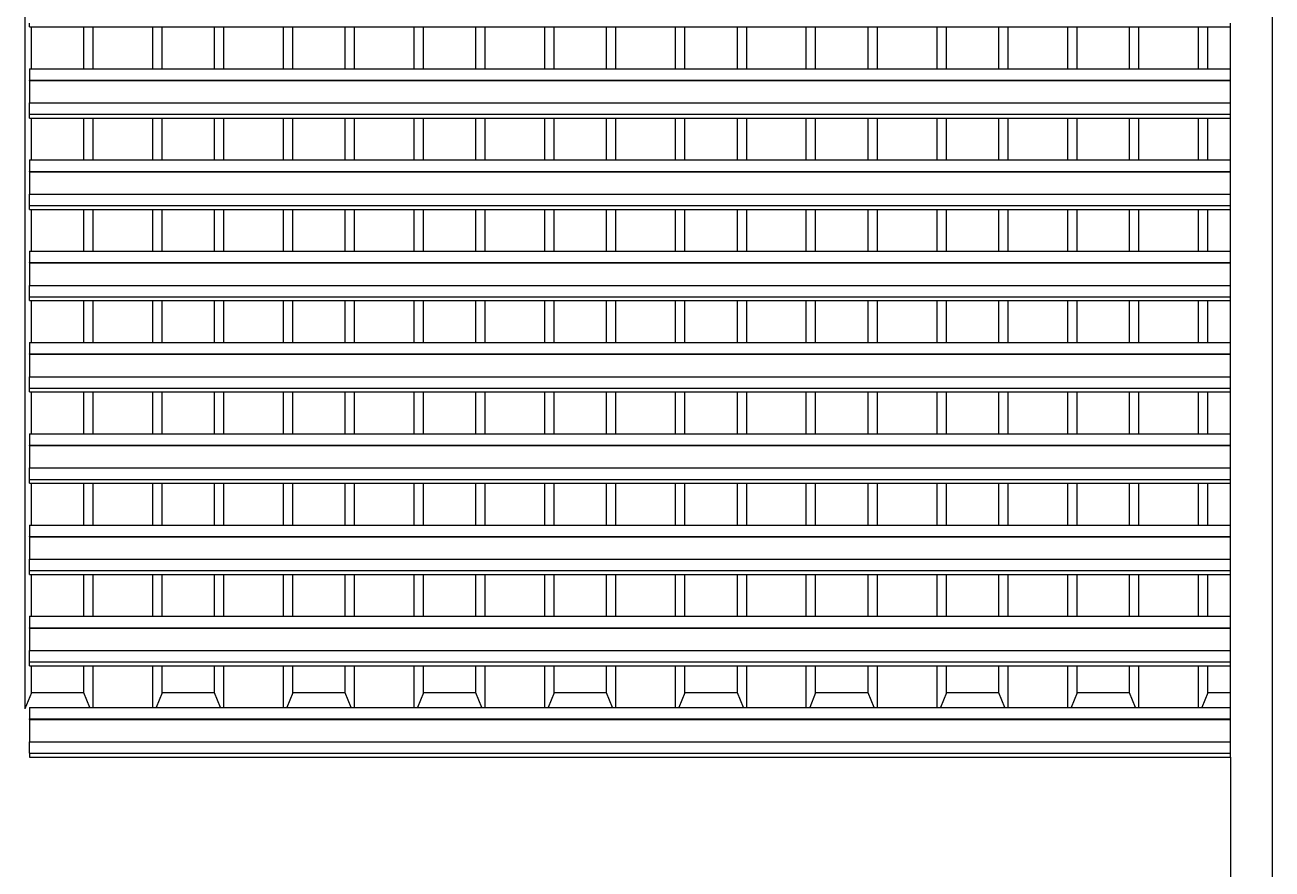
# Model space of a CAD drawing. Extents: x -92 to 92, y -11 to 21.
# Drawn here: x -64.963 to -62.269, y 14.386 to 16.211 of the extents above; entities that cross this region are included whole.
import ezdxf

# ---------------------------------------------------------------- set-up
doc = ezdxf.new("R2010")
doc.units = 0
doc.layers.get('0').update_dxf_attribs({"linetype": 'CONTINUOUS'})

msp = doc.modelspace()

# ---------------------------------------------------------------- linework, layer by layer
for p, q in [((-62.2687, 16.9527), (-62.2687, 11.0141)), ((-64.9633, 16.6239), (-64.9633, 14.7327)), ((-64.9532, 16.2066), (-64.9532, 16.2148)), ((-64.9532, 16.2066), (-64.9493, 16.2066)), ((-64.9493, 16.1162), (-64.9493, 16.2066)), ((-64.9493, 16.2066), (-64.836, 16.2066)), ((-64.836, 16.1162), (-64.836, 16.2066)), ((-64.836, 16.2066), (-64.8159, 16.2066)), ((-64.8159, 16.1162), (-64.8159, 16.2066)), ((-64.8159, 16.2066), (-64.687, 16.2066)), ((-64.687, 16.1162), (-64.687, 16.2066)), ((-64.687, 16.2066), (-64.6669, 16.2066)), ((-64.6669, 16.1162), (-64.6669, 16.2066)), ((-64.6669, 16.2066), (-64.5536, 16.2066)), ((-64.5536, 16.1162), (-64.5536, 16.2066)), ((-64.5536, 16.2066), (-64.5335, 16.2066)), ((-64.5335, 16.1162), (-64.5335, 16.2066)), ((-64.5335, 16.2066), (-64.4046, 16.2066)), ((-64.4046, 16.1162), (-64.4046, 16.2066)), ((-64.4046, 16.2066), (-64.3844, 16.2066)), ((-64.3844, 16.1162), (-64.3844, 16.2066)), ((-64.3844, 16.2066), (-64.2712, 16.2066)), ((-64.2712, 16.1162), (-64.2712, 16.2066)), ((-64.2712, 16.2066), (-64.251, 16.2066)), ((-64.251, 16.1162), (-64.251, 16.2066)), ((-64.251, 16.2066), (-64.1222, 16.2066)), ((-64.1222, 16.1162), (-64.1222, 16.2066)), ((-64.1222, 16.2066), (-64.102, 16.2066)), ((-64.102, 16.1162), (-64.102, 16.2066)), ((-64.102, 16.2066), (-63.9888, 16.2066)), ((-63.9888, 16.1162), (-63.9888, 16.2066)), ((-63.9888, 16.2066), (-63.9686, 16.2066)), ((-63.9686, 16.1162), (-63.9686, 16.2066)), ((-63.9686, 16.2066), (-63.8398, 16.2066)), ((-63.8398, 16.1162), (-63.8398, 16.2066)), ((-63.8398, 16.2066), (-63.8196, 16.2066)), ((-63.8196, 16.1162), (-63.8196, 16.2066)), ((-63.8196, 16.2066), (-63.7064, 16.2066)), ((-63.7064, 16.1162), (-63.7064, 16.2066)), ((-63.7064, 16.2066), (-63.6862, 16.2066)), ((-63.6862, 16.1162), (-63.6862, 16.2066)), ((-63.6862, 16.2066), (-63.5574, 16.2066)), ((-63.5574, 16.1162), (-63.5574, 16.2066)), ((-63.5574, 16.2066), (-63.5372, 16.2066)), ((-63.5372, 16.1162), (-63.5372, 16.2066)), ((-63.5372, 16.2066), (-63.424, 16.2066)), ((-63.424, 16.1162), (-63.424, 16.2066)), ((-63.424, 16.2066), (-63.4038, 16.2066)), ((-63.4038, 16.1162), (-63.4038, 16.2066)), ((-63.4038, 16.2066), (-63.275, 16.2066)), ((-63.275, 16.1162), (-63.275, 16.2066)), ((-63.275, 16.2066), (-63.2548, 16.2066)), ((-63.2548, 16.1162), (-63.2548, 16.2066)), ((-63.2548, 16.2066), (-63.1416, 16.2066)), ((-63.1416, 16.1162), (-63.1416, 16.2066)), ((-63.1416, 16.2066), (-63.1214, 16.2066)), ((-63.1214, 16.1162), (-63.1214, 16.2066)), ((-63.1214, 16.2066), (-62.9925, 16.2066)), ((-62.9925, 16.1162), (-62.9925, 16.2066)), ((-62.9925, 16.2066), (-62.9724, 16.2066)), ((-62.9724, 16.1162), (-62.9724, 16.2066)), ((-62.9724, 16.2066), (-62.8592, 16.2066)), ((-62.8592, 16.1162), (-62.8592, 16.2066)), ((-62.8592, 16.2066), (-62.839, 16.2066)), ((-62.839, 16.1162), (-62.839, 16.2066)), ((-62.839, 16.2066), (-62.7101, 16.2066)), ((-62.7101, 16.1162), (-62.7101, 16.2066)), ((-62.7101, 16.2066), (-62.69, 16.2066)), ((-62.69, 16.1162), (-62.69, 16.2066)), ((-62.69, 16.2066), (-62.5767, 16.2066)), ((-62.5767, 16.1162), (-62.5767, 16.2066)), ((-62.5767, 16.2066), (-62.5566, 16.2066)), ((-62.5566, 16.1162), (-62.5566, 16.2066)), ((-62.5566, 16.2066), (-62.4277, 16.2066)), ((-62.4277, 16.1162), (-62.4277, 16.2066)), ((-62.4277, 16.2066), (-62.4075, 16.2066)), ((-62.4075, 16.1162), (-62.4075, 16.2066)), ((-62.4075, 16.2066), (-62.3587, 16.2066)), ((-62.3587, 16.2066), (-62.3587, 16.2148)), ((-62.3587, 16.1162), (-62.3587, 16.2066)), ((-64.9532, 16.1162), (-64.9493, 16.1162)), ((-64.9532, 16.1162), (-64.9532, 16.0915)), ((-64.9493, 16.1162), (-64.836, 16.1162)), ((-64.836, 16.1162), (-64.8159, 16.1162)), ((-64.8159, 16.1162), (-64.687, 16.1162)), ((-64.687, 16.1162), (-64.6669, 16.1162)), ((-64.6669, 16.1162), (-64.5536, 16.1162)), ((-64.5536, 16.1162), (-64.5335, 16.1162)), ((-64.5335, 16.1162), (-64.4046, 16.1162)), ((-64.4046, 16.1162), (-64.3844, 16.1162)), ((-64.3844, 16.1162), (-64.2712, 16.1162)), ((-64.2712, 16.1162), (-64.251, 16.1162)), ((-64.251, 16.1162), (-64.1222, 16.1162)), ((-64.1222, 16.1162), (-64.102, 16.1162)), ((-64.102, 16.1162), (-63.9888, 16.1162)), ((-63.9888, 16.1162), (-63.9686, 16.1162)), ((-63.9686, 16.1162), (-63.8398, 16.1162)), ((-63.8398, 16.1162), (-63.8196, 16.1162)), ((-63.8196, 16.1162), (-63.7064, 16.1162)), ((-63.7064, 16.1162), (-63.6862, 16.1162)), ((-63.6862, 16.1162), (-63.5574, 16.1162)), ((-63.5574, 16.1162), (-63.5372, 16.1162)), ((-63.5372, 16.1162), (-63.424, 16.1162)), ((-63.424, 16.1162), (-63.4038, 16.1162)), ((-63.4038, 16.1162), (-63.275, 16.1162)), ((-63.275, 16.1162), (-63.2548, 16.1162)), ((-63.2548, 16.1162), (-63.1416, 16.1162)), ((-63.1416, 16.1162), (-63.1214, 16.1162)), ((-63.1214, 16.1162), (-62.9925, 16.1162)), ((-62.9925, 16.1162), (-62.9724, 16.1162)), ((-62.9724, 16.1162), (-62.8592, 16.1162)), ((-62.8592, 16.1162), (-62.839, 16.1162)), ((-62.839, 16.1162), (-62.7101, 16.1162)), ((-62.7101, 16.1162), (-62.69, 16.1162)), ((-62.69, 16.1162), (-62.5767, 16.1162)), ((-62.5767, 16.1162), (-62.5566, 16.1162)), ((-62.5566, 16.1162), (-62.4277, 16.1162)), ((-62.4277, 16.1162), (-62.4075, 16.1162)), ((-62.4075, 16.1162), (-62.3587, 16.1162)), ((-62.3587, 16.0915), (-62.3587, 16.1162)), ((-64.9532, 16.0907), (-64.9532, 16.0915)), ((-64.9532, 16.0915), (-62.3587, 16.0915)), ((-64.9532, 16.0907), (-62.3587, 16.0907)), ((-64.9532, 16.0907), (-64.9532, 16.0422)), ((-62.3587, 16.0907), (-62.3587, 16.0915)), ((-62.3587, 16.0422), (-62.3587, 16.0907)), ((-64.9532, 16.0176), (-64.9532, 16.0422)), ((-64.9532, 16.0422), (-62.3587, 16.0422)), ((-62.3587, 16.0176), (-62.3587, 16.0422)), ((-64.9532, 16.0176), (-62.3587, 16.0176)), ((-64.9532, 16.0093), (-64.9532, 16.0176)), ((-64.9532, 16.0093), (-64.9493, 16.0093)), ((-64.9493, 15.9189), (-64.9493, 16.0093)), ((-64.9493, 16.0093), (-64.836, 16.0093)), ((-64.836, 15.9189), (-64.836, 16.0093)), ((-64.836, 16.0093), (-64.8159, 16.0093)), ((-64.8159, 15.9189), (-64.8159, 16.0093)), ((-64.8159, 16.0093), (-64.687, 16.0093)), ((-64.687, 15.9189), (-64.687, 16.0093)), ((-64.687, 16.0093), (-64.6669, 16.0093)), ((-64.6669, 15.9189), (-64.6669, 16.0093)), ((-64.6669, 16.0093), (-64.5536, 16.0093)), ((-64.5536, 15.9189), (-64.5536, 16.0093)), ((-64.5536, 16.0093), (-64.5335, 16.0093)), ((-64.5335, 15.9189), (-64.5335, 16.0093)), ((-64.5335, 16.0093), (-64.4046, 16.0093)), ((-64.4046, 15.9189), (-64.4046, 16.0093)), ((-64.4046, 16.0093), (-64.3844, 16.0093)), ((-64.3844, 15.9189), (-64.3844, 16.0093)), ((-64.3844, 16.0093), (-64.2712, 16.0093)), ((-64.2712, 15.9189), (-64.2712, 16.0093)), ((-64.2712, 16.0093), (-64.251, 16.0093)), ((-64.251, 15.9189), (-64.251, 16.0093)), ((-64.251, 16.0093), (-64.1222, 16.0093)), ((-64.1222, 15.9189), (-64.1222, 16.0093)), ((-64.1222, 16.0093), (-64.102, 16.0093)), ((-64.102, 15.9189), (-64.102, 16.0093)), ((-64.102, 16.0093), (-63.9888, 16.0093)), ((-63.9888, 15.9189), (-63.9888, 16.0093)), ((-63.9888, 16.0093), (-63.9686, 16.0093)), ((-63.9686, 15.9189), (-63.9686, 16.0093)), ((-63.9686, 16.0093), (-63.8398, 16.0093)), ((-63.8398, 15.9189), (-63.8398, 16.0093)), ((-63.8398, 16.0093), (-63.8196, 16.0093)), ((-63.8196, 15.9189), (-63.8196, 16.0093)), ((-63.8196, 16.0093), (-63.7064, 16.0093)), ((-63.7064, 15.9189), (-63.7064, 16.0093)), ((-63.7064, 16.0093), (-63.6862, 16.0093)), ((-63.6862, 15.9189), (-63.6862, 16.0093)), ((-63.6862, 16.0093), (-63.5574, 16.0093)), ((-63.5574, 15.9189), (-63.5574, 16.0093)), ((-63.5574, 16.0093), (-63.5372, 16.0093)), ((-63.5372, 15.9189), (-63.5372, 16.0093)), ((-63.5372, 16.0093), (-63.424, 16.0093)), ((-63.424, 15.9189), (-63.424, 16.0093)), ((-63.424, 16.0093), (-63.4038, 16.0093)), ((-63.4038, 15.9189), (-63.4038, 16.0093)), ((-63.4038, 16.0093), (-63.275, 16.0093)), ((-63.275, 15.9189), (-63.275, 16.0093)), ((-63.275, 16.0093), (-63.2548, 16.0093)), ((-63.2548, 15.9189), (-63.2548, 16.0093)), ((-63.2548, 16.0093), (-63.1416, 16.0093)), ((-63.1416, 15.9189), (-63.1416, 16.0093)), ((-63.1416, 16.0093), (-63.1214, 16.0093)), ((-63.1214, 15.9189), (-63.1214, 16.0093)), ((-63.1214, 16.0093), (-62.9925, 16.0093)), ((-62.9925, 15.9189), (-62.9925, 16.0093)), ((-62.9925, 16.0093), (-62.9724, 16.0093)), ((-62.9724, 15.9189), (-62.9724, 16.0093)), ((-62.9724, 16.0093), (-62.8592, 16.0093)), ((-62.8592, 15.9189), (-62.8592, 16.0093)), ((-62.8592, 16.0093), (-62.839, 16.0093)), ((-62.839, 15.9189), (-62.839, 16.0093)), ((-62.839, 16.0093), (-62.7101, 16.0093)), ((-62.7101, 15.9189), (-62.7101, 16.0093)), ((-62.7101, 16.0093), (-62.69, 16.0093)), ((-62.69, 15.9189), (-62.69, 16.0093)), ((-62.69, 16.0093), (-62.5767, 16.0093)), ((-62.5767, 15.9189), (-62.5767, 16.0093)), ((-62.5767, 16.0093), (-62.5566, 16.0093)), ((-62.5566, 15.9189), (-62.5566, 16.0093)), ((-62.5566, 16.0093), (-62.4277, 16.0093)), ((-62.4277, 15.9189), (-62.4277, 16.0093)), ((-62.4277, 16.0093), (-62.4075, 16.0093)), ((-62.4075, 15.9189), (-62.4075, 16.0093)), ((-62.4075, 16.0093), (-62.3587, 16.0093)), ((-62.3587, 16.0093), (-62.3587, 16.0176)), ((-62.3587, 15.9189), (-62.3587, 16.0093)), ((-64.9532, 15.9189), (-64.9493, 15.9189)), ((-64.9532, 15.9189), (-64.9532, 15.8943)), ((-64.9493, 15.9189), (-64.836, 15.9189)), ((-64.836, 15.9189), (-64.8159, 15.9189)), ((-64.8159, 15.9189), (-64.687, 15.9189)), ((-64.687, 15.9189), (-64.6669, 15.9189)), ((-64.6669, 15.9189), (-64.5536, 15.9189)), ((-64.5536, 15.9189), (-64.5335, 15.9189)), ((-64.5335, 15.9189), (-64.4046, 15.9189)), ((-64.4046, 15.9189), (-64.3844, 15.9189)), ((-64.3844, 15.9189), (-64.2712, 15.9189)), ((-64.2712, 15.9189), (-64.251, 15.9189)), ((-64.251, 15.9189), (-64.1222, 15.9189)), ((-64.1222, 15.9189), (-64.102, 15.9189)), ((-64.102, 15.9189), (-63.9888, 15.9189)), ((-63.9888, 15.9189), (-63.9686, 15.9189)), ((-63.9686, 15.9189), (-63.8398, 15.9189)), ((-63.8398, 15.9189), (-63.8196, 15.9189)), ((-63.8196, 15.9189), (-63.7064, 15.9189)), ((-63.7064, 15.9189), (-63.6862, 15.9189)), ((-63.6862, 15.9189), (-63.5574, 15.9189)), ((-63.5574, 15.9189), (-63.5372, 15.9189)), ((-63.5372, 15.9189), (-63.424, 15.9189)), ((-63.424, 15.9189), (-63.4038, 15.9189)), ((-63.4038, 15.9189), (-63.275, 15.9189)), ((-63.275, 15.9189), (-63.2548, 15.9189)), ((-63.2548, 15.9189), (-63.1416, 15.9189)), ((-63.1416, 15.9189), (-63.1214, 15.9189)), ((-63.1214, 15.9189), (-62.9925, 15.9189)), ((-62.9925, 15.9189), (-62.9724, 15.9189)), ((-62.9724, 15.9189), (-62.8592, 15.9189)), ((-62.8592, 15.9189), (-62.839, 15.9189)), ((-62.839, 15.9189), (-62.7101, 15.9189)), ((-62.7101, 15.9189), (-62.69, 15.9189)), ((-62.69, 15.9189), (-62.5767, 15.9189)), ((-62.5767, 15.9189), (-62.5566, 15.9189)), ((-62.5566, 15.9189), (-62.4277, 15.9189)), ((-62.4277, 15.9189), (-62.4075, 15.9189)), ((-62.4075, 15.9189), (-62.3587, 15.9189)), ((-62.3587, 15.8943), (-62.3587, 15.9189)), ((-64.9532, 15.8934), (-64.9532, 15.8943)), ((-64.9532, 15.8943), (-62.3587, 15.8943)), ((-64.9532, 15.8934), (-62.3587, 15.8934)), ((-64.9532, 15.8934), (-64.9532, 15.8449)), ((-62.3587, 15.8934), (-62.3587, 15.8943)), ((-62.3587, 15.8449), (-62.3587, 15.8934)), ((-64.9532, 15.8203), (-64.9532, 15.8449)), ((-64.9532, 15.8449), (-62.3587, 15.8449)), ((-62.3587, 15.8203), (-62.3587, 15.8449)), ((-64.9532, 15.8203), (-62.3587, 15.8203)), ((-64.9532, 15.8121), (-64.9532, 15.8203)), ((-62.3587, 15.8121), (-62.3587, 15.8203)), ((-64.9532, 15.8121), (-64.9493, 15.8121)), ((-64.9493, 15.7216), (-64.9493, 15.8121)), ((-64.9493, 15.8121), (-64.836, 15.8121)), ((-64.836, 15.7216), (-64.836, 15.8121)), ((-64.836, 15.8121), (-64.8159, 15.8121)), ((-64.8159, 15.7216), (-64.8159, 15.8121)), ((-64.8159, 15.8121), (-64.687, 15.8121)), ((-64.687, 15.7216), (-64.687, 15.8121)), ((-64.687, 15.8121), (-64.6669, 15.8121)), ((-64.6669, 15.7216), (-64.6669, 15.8121)), ((-64.6669, 15.8121), (-64.5536, 15.8121)), ((-64.5536, 15.7216), (-64.5536, 15.8121)), ((-64.5536, 15.8121), (-64.5335, 15.8121)), ((-64.5335, 15.7216), (-64.5335, 15.8121)), ((-64.5335, 15.8121), (-64.4046, 15.8121)), ((-64.4046, 15.7216), (-64.4046, 15.8121)), ((-64.4046, 15.8121), (-64.3844, 15.8121)), ((-64.3844, 15.7216), (-64.3844, 15.8121)), ((-64.3844, 15.8121), (-64.2712, 15.8121)), ((-64.2712, 15.7216), (-64.2712, 15.8121)), ((-64.2712, 15.8121), (-64.251, 15.8121)), ((-64.251, 15.7216), (-64.251, 15.8121)), ((-64.251, 15.8121), (-64.1222, 15.8121)), ((-64.1222, 15.7216), (-64.1222, 15.8121)), ((-64.1222, 15.8121), (-64.102, 15.8121)), ((-64.102, 15.7216), (-64.102, 15.8121)), ((-64.102, 15.8121), (-63.9888, 15.8121)), ((-63.9888, 15.7216), (-63.9888, 15.8121)), ((-63.9888, 15.8121), (-63.9686, 15.8121)), ((-63.9686, 15.7216), (-63.9686, 15.8121)), ((-63.9686, 15.8121), (-63.8398, 15.8121)), ((-63.8398, 15.7216), (-63.8398, 15.8121)), ((-63.8398, 15.8121), (-63.8196, 15.8121)), ((-63.8196, 15.7216), (-63.8196, 15.8121)), ((-63.8196, 15.8121), (-63.7064, 15.8121)), ((-63.7064, 15.7216), (-63.7064, 15.8121)), ((-63.7064, 15.8121), (-63.6862, 15.8121)), ((-63.6862, 15.7216), (-63.6862, 15.8121)), ((-63.6862, 15.8121), (-63.5574, 15.8121)), ((-63.5574, 15.7216), (-63.5574, 15.8121)), ((-63.5574, 15.8121), (-63.5372, 15.8121)), ((-63.5372, 15.7216), (-63.5372, 15.8121)), ((-63.5372, 15.8121), (-63.424, 15.8121)), ((-63.424, 15.7216), (-63.424, 15.8121)), ((-63.424, 15.8121), (-63.4038, 15.8121)), ((-63.4038, 15.7216), (-63.4038, 15.8121)), ((-63.4038, 15.8121), (-63.275, 15.8121)), ((-63.275, 15.7216), (-63.275, 15.8121)), ((-63.275, 15.8121), (-63.2548, 15.8121)), ((-63.2548, 15.7216), (-63.2548, 15.8121)), ((-63.2548, 15.8121), (-63.1416, 15.8121)), ((-63.1416, 15.7216), (-63.1416, 15.8121)), ((-63.1416, 15.8121), (-63.1214, 15.8121)), ((-63.1214, 15.7216), (-63.1214, 15.8121)), ((-63.1214, 15.8121), (-62.9925, 15.8121)), ((-62.9925, 15.7216), (-62.9925, 15.8121)), ((-62.9925, 15.8121), (-62.9724, 15.8121)), ((-62.9724, 15.7216), (-62.9724, 15.8121)), ((-62.9724, 15.8121), (-62.8592, 15.8121)), ((-62.8592, 15.7216), (-62.8592, 15.8121)), ((-62.8592, 15.8121), (-62.839, 15.8121)), ((-62.839, 15.7216), (-62.839, 15.8121)), ((-62.839, 15.8121), (-62.7101, 15.8121)), ((-62.7101, 15.7216), (-62.7101, 15.8121)), ((-62.7101, 15.8121), (-62.69, 15.8121)), ((-62.69, 15.7216), (-62.69, 15.8121)), ((-62.69, 15.8121), (-62.5767, 15.8121)), ((-62.5767, 15.7216), (-62.5767, 15.8121)), ((-62.5767, 15.8121), (-62.5566, 15.8121)), ((-62.5566, 15.7216), (-62.5566, 15.8121)), ((-62.5566, 15.8121), (-62.4277, 15.8121)), ((-62.4277, 15.7216), (-62.4277, 15.8121)), ((-62.4277, 15.8121), (-62.4075, 15.8121)), ((-62.4075, 15.7216), (-62.4075, 15.8121)), ((-62.4075, 15.8121), (-62.3587, 15.8121)), ((-62.3587, 15.7216), (-62.3587, 15.8121)), ((-64.9532, 15.7216), (-64.9493, 15.7216)), ((-64.9532, 15.7216), (-64.9532, 15.697)), ((-64.9493, 15.7216), (-64.836, 15.7216)), ((-64.836, 15.7216), (-64.8159, 15.7216)), ((-64.8159, 15.7216), (-64.687, 15.7216)), ((-64.687, 15.7216), (-64.6669, 15.7216)), ((-64.6669, 15.7216), (-64.5536, 15.7216)), ((-64.5536, 15.7216), (-64.5335, 15.7216)), ((-64.5335, 15.7216), (-64.4046, 15.7216)), ((-64.4046, 15.7216), (-64.3844, 15.7216)), ((-64.3844, 15.7216), (-64.2712, 15.7216)), ((-64.2712, 15.7216), (-64.251, 15.7216)), ((-64.251, 15.7216), (-64.1222, 15.7216)), ((-64.1222, 15.7216), (-64.102, 15.7216)), ((-64.102, 15.7216), (-63.9888, 15.7216)), ((-63.9888, 15.7216), (-63.9686, 15.7216)), ((-63.9686, 15.7216), (-63.8398, 15.7216)), ((-63.8398, 15.7216), (-63.8196, 15.7216)), ((-63.8196, 15.7216), (-63.7064, 15.7216)), ((-63.7064, 15.7216), (-63.6862, 15.7216)), ((-63.6862, 15.7216), (-63.5574, 15.7216)), ((-63.5574, 15.7216), (-63.5372, 15.7216)), ((-63.5372, 15.7216), (-63.424, 15.7216)), ((-63.424, 15.7216), (-63.4038, 15.7216)), ((-63.4038, 15.7216), (-63.275, 15.7216)), ((-63.275, 15.7216), (-63.2548, 15.7216)), ((-63.2548, 15.7216), (-63.1416, 15.7216)), ((-63.1416, 15.7216), (-63.1214, 15.7216)), ((-63.1214, 15.7216), (-62.9925, 15.7216)), ((-62.9925, 15.7216), (-62.9724, 15.7216)), ((-62.9724, 15.7216), (-62.8592, 15.7216)), ((-62.8592, 15.7216), (-62.839, 15.7216)), ((-62.839, 15.7216), (-62.7101, 15.7216)), ((-62.7101, 15.7216), (-62.69, 15.7216)), ((-62.69, 15.7216), (-62.5767, 15.7216)), ((-62.5767, 15.7216), (-62.5566, 15.7216)), ((-62.5566, 15.7216), (-62.4277, 15.7216)), ((-62.4277, 15.7216), (-62.4075, 15.7216)), ((-62.4075, 15.7216), (-62.3587, 15.7216)), ((-62.3587, 15.697), (-62.3587, 15.7216)), ((-64.9532, 15.6962), (-64.9532, 15.697)), ((-64.9532, 15.697), (-62.3587, 15.697)), ((-64.9532, 15.6962), (-62.3587, 15.6962)), ((-64.9532, 15.6962), (-64.9532, 15.6477)), ((-62.3587, 15.6962), (-62.3587, 15.697)), ((-62.3587, 15.6477), (-62.3587, 15.6962)), ((-64.9532, 15.623), (-64.9532, 15.6477)), ((-64.9532, 15.6477), (-62.3587, 15.6477)), ((-62.3587, 15.623), (-62.3587, 15.6477)), ((-64.9532, 15.623), (-62.3587, 15.623)), ((-64.9532, 15.6148), (-64.9532, 15.623)), ((-64.9532, 15.6148), (-64.9493, 15.6148)), ((-64.9493, 15.5244), (-64.9493, 15.6148)), ((-64.9493, 15.6148), (-64.836, 15.6148)), ((-64.836, 15.5244), (-64.836, 15.6148)), ((-64.836, 15.6148), (-64.8159, 15.6148)), ((-64.8159, 15.5244), (-64.8159, 15.6148)), ((-64.8159, 15.6148), (-64.687, 15.6148)), ((-64.687, 15.5244), (-64.687, 15.6148)), ((-64.687, 15.6148), (-64.6669, 15.6148)), ((-64.6669, 15.5244), (-64.6669, 15.6148)), ((-64.6669, 15.6148), (-64.5536, 15.6148)), ((-64.5536, 15.5244), (-64.5536, 15.6148)), ((-64.5536, 15.6148), (-64.5335, 15.6148)), ((-64.5335, 15.5244), (-64.5335, 15.6148)), ((-64.5335, 15.6148), (-64.4046, 15.6148)), ((-64.4046, 15.5244), (-64.4046, 15.6148)), ((-64.4046, 15.6148), (-64.3844, 15.6148)), ((-64.3844, 15.5244), (-64.3844, 15.6148)), ((-64.3844, 15.6148), (-64.2712, 15.6148)), ((-64.2712, 15.5244), (-64.2712, 15.6148)), ((-64.2712, 15.6148), (-64.251, 15.6148)), ((-64.251, 15.5244), (-64.251, 15.6148)), ((-64.251, 15.6148), (-64.1222, 15.6148)), ((-64.1222, 15.5244), (-64.1222, 15.6148)), ((-64.1222, 15.6148), (-64.102, 15.6148)), ((-64.102, 15.5244), (-64.102, 15.6148)), ((-64.102, 15.6148), (-63.9888, 15.6148)), ((-63.9888, 15.5244), (-63.9888, 15.6148)), ((-63.9888, 15.6148), (-63.9686, 15.6148)), ((-63.9686, 15.5244), (-63.9686, 15.6148)), ((-63.9686, 15.6148), (-63.8398, 15.6148)), ((-63.8398, 15.5244), (-63.8398, 15.6148)), ((-63.8398, 15.6148), (-63.8196, 15.6148)), ((-63.8196, 15.5244), (-63.8196, 15.6148)), ((-63.8196, 15.6148), (-63.7064, 15.6148)), ((-63.7064, 15.5244), (-63.7064, 15.6148)), ((-63.7064, 15.6148), (-63.6862, 15.6148)), ((-63.6862, 15.5244), (-63.6862, 15.6148)), ((-63.6862, 15.6148), (-63.5574, 15.6148)), ((-63.5574, 15.5244), (-63.5574, 15.6148)), ((-63.5574, 15.6148), (-63.5372, 15.6148)), ((-63.5372, 15.5244), (-63.5372, 15.6148)), ((-63.5372, 15.6148), (-63.424, 15.6148)), ((-63.424, 15.5244), (-63.424, 15.6148)), ((-63.424, 15.6148), (-63.4038, 15.6148)), ((-63.4038, 15.5244), (-63.4038, 15.6148)), ((-63.4038, 15.6148), (-63.275, 15.6148)), ((-63.275, 15.5244), (-63.275, 15.6148)), ((-63.275, 15.6148), (-63.2548, 15.6148)), ((-63.2548, 15.5244), (-63.2548, 15.6148)), ((-63.2548, 15.6148), (-63.1416, 15.6148)), ((-63.1416, 15.5244), (-63.1416, 15.6148)), ((-63.1416, 15.6148), (-63.1214, 15.6148)), ((-63.1214, 15.5244), (-63.1214, 15.6148)), ((-63.1214, 15.6148), (-62.9925, 15.6148)), ((-62.9925, 15.5244), (-62.9925, 15.6148)), ((-62.9925, 15.6148), (-62.9724, 15.6148)), ((-62.9724, 15.5244), (-62.9724, 15.6148)), ((-62.9724, 15.6148), (-62.8592, 15.6148)), ((-62.8592, 15.5244), (-62.8592, 15.6148)), ((-62.8592, 15.6148), (-62.839, 15.6148)), ((-62.839, 15.5244), (-62.839, 15.6148)), ((-62.839, 15.6148), (-62.7101, 15.6148)), ((-62.7101, 15.5244), (-62.7101, 15.6148)), ((-62.7101, 15.6148), (-62.69, 15.6148)), ((-62.69, 15.5244), (-62.69, 15.6148)), ((-62.69, 15.6148), (-62.5767, 15.6148)), ((-62.5767, 15.5244), (-62.5767, 15.6148)), ((-62.5767, 15.6148), (-62.5566, 15.6148)), ((-62.5566, 15.5244), (-62.5566, 15.6148)), ((-62.5566, 15.6148), (-62.4277, 15.6148)), ((-62.4277, 15.5244), (-62.4277, 15.6148)), ((-62.4277, 15.6148), (-62.4075, 15.6148)), ((-62.4075, 15.5244), (-62.4075, 15.6148)), ((-62.4075, 15.6148), (-62.3587, 15.6148)), ((-62.3587, 15.6148), (-62.3587, 15.623)), ((-62.3587, 15.5244), (-62.3587, 15.6148)), ((-64.9532, 15.5244), (-64.9493, 15.5244)), ((-64.9532, 15.5244), (-64.9532, 15.4997)), ((-64.9493, 15.5244), (-64.836, 15.5244)), ((-64.836, 15.5244), (-64.8159, 15.5244)), ((-64.8159, 15.5244), (-64.687, 15.5244)), ((-64.687, 15.5244), (-64.6669, 15.5244)), ((-64.6669, 15.5244), (-64.5536, 15.5244)), ((-64.5536, 15.5244), (-64.5335, 15.5244)), ((-64.5335, 15.5244), (-64.4046, 15.5244)), ((-64.4046, 15.5244), (-64.3844, 15.5244)), ((-64.3844, 15.5244), (-64.2712, 15.5244)), ((-64.2712, 15.5244), (-64.251, 15.5244)), ((-64.251, 15.5244), (-64.1222, 15.5244)), ((-64.1222, 15.5244), (-64.102, 15.5244)), ((-64.102, 15.5244), (-63.9888, 15.5244)), ((-63.9888, 15.5244), (-63.9686, 15.5244)), ((-63.9686, 15.5244), (-63.8398, 15.5244)), ((-63.8398, 15.5244), (-63.8196, 15.5244)), ((-63.8196, 15.5244), (-63.7064, 15.5244)), ((-63.7064, 15.5244), (-63.6862, 15.5244)), ((-63.6862, 15.5244), (-63.5574, 15.5244)), ((-63.5574, 15.5244), (-63.5372, 15.5244)), ((-63.5372, 15.5244), (-63.424, 15.5244)), ((-63.424, 15.5244), (-63.4038, 15.5244)), ((-63.4038, 15.5244), (-63.275, 15.5244)), ((-63.275, 15.5244), (-63.2548, 15.5244)), ((-63.2548, 15.5244), (-63.1416, 15.5244)), ((-63.1416, 15.5244), (-63.1214, 15.5244)), ((-63.1214, 15.5244), (-62.9925, 15.5244)), ((-62.9925, 15.5244), (-62.9724, 15.5244)), ((-62.9724, 15.5244), (-62.8592, 15.5244)), ((-62.8592, 15.5244), (-62.839, 15.5244)), ((-62.839, 15.5244), (-62.7101, 15.5244)), ((-62.7101, 15.5244), (-62.69, 15.5244)), ((-62.69, 15.5244), (-62.5767, 15.5244)), ((-62.5767, 15.5244), (-62.5566, 15.5244)), ((-62.5566, 15.5244), (-62.4277, 15.5244)), ((-62.4277, 15.5244), (-62.4075, 15.5244)), ((-62.4075, 15.5244), (-62.3587, 15.5244)), ((-62.3587, 15.4997), (-62.3587, 15.5244)), ((-64.9532, 15.4989), (-64.9532, 15.4997)), ((-64.9532, 15.4997), (-62.3587, 15.4997)), ((-64.9532, 15.4989), (-62.3587, 15.4989)), ((-64.9532, 15.4989), (-64.9532, 15.4504)), ((-62.3587, 15.4989), (-62.3587, 15.4997)), ((-62.3587, 15.4504), (-62.3587, 15.4989)), ((-64.9532, 15.4257), (-64.9532, 15.4504)), ((-64.9532, 15.4504), (-62.3587, 15.4504)), ((-62.3587, 15.4257), (-62.3587, 15.4504)), ((-64.9532, 15.4257), (-62.3587, 15.4257)), ((-64.9532, 15.4175), (-64.9532, 15.4257)), ((-64.9532, 15.4175), (-64.9493, 15.4175)), ((-64.9493, 15.3271), (-64.9493, 15.4175)), ((-64.9493, 15.4175), (-64.836, 15.4175)), ((-64.836, 15.3271), (-64.836, 15.4175)), ((-64.836, 15.4175), (-64.8159, 15.4175)), ((-64.8159, 15.3271), (-64.8159, 15.4175)), ((-64.8159, 15.4175), (-64.687, 15.4175)), ((-64.687, 15.3271), (-64.687, 15.4175)), ((-64.687, 15.4175), (-64.6669, 15.4175)), ((-64.6669, 15.3271), (-64.6669, 15.4175)), ((-64.6669, 15.4175), (-64.5536, 15.4175)), ((-64.5536, 15.3271), (-64.5536, 15.4175)), ((-64.5536, 15.4175), (-64.5335, 15.4175)), ((-64.5335, 15.3271), (-64.5335, 15.4175)), ((-64.5335, 15.4175), (-64.4046, 15.4175)), ((-64.4046, 15.3271), (-64.4046, 15.4175)), ((-64.4046, 15.4175), (-64.3844, 15.4175)), ((-64.3844, 15.3271), (-64.3844, 15.4175)), ((-64.3844, 15.4175), (-64.2712, 15.4175)), ((-64.2712, 15.3271), (-64.2712, 15.4175)), ((-64.2712, 15.4175), (-64.251, 15.4175)), ((-64.251, 15.3271), (-64.251, 15.4175)), ((-64.251, 15.4175), (-64.1222, 15.4175)), ((-64.1222, 15.3271), (-64.1222, 15.4175)), ((-64.1222, 15.4175), (-64.102, 15.4175)), ((-64.102, 15.3271), (-64.102, 15.4175)), ((-64.102, 15.4175), (-63.9888, 15.4175)), ((-63.9888, 15.3271), (-63.9888, 15.4175)), ((-63.9888, 15.4175), (-63.9686, 15.4175)), ((-63.9686, 15.3271), (-63.9686, 15.4175)), ((-63.9686, 15.4175), (-63.8398, 15.4175)), ((-63.8398, 15.3271), (-63.8398, 15.4175)), ((-63.8398, 15.4175), (-63.8196, 15.4175)), ((-63.8196, 15.3271), (-63.8196, 15.4175)), ((-63.8196, 15.4175), (-63.7064, 15.4175)), ((-63.7064, 15.3271), (-63.7064, 15.4175)), ((-63.7064, 15.4175), (-63.6862, 15.4175)), ((-63.6862, 15.3271), (-63.6862, 15.4175)), ((-63.6862, 15.4175), (-63.5574, 15.4175)), ((-63.5574, 15.3271), (-63.5574, 15.4175)), ((-63.5574, 15.4175), (-63.5372, 15.4175)), ((-63.5372, 15.3271), (-63.5372, 15.4175)), ((-63.5372, 15.4175), (-63.424, 15.4175)), ((-63.424, 15.3271), (-63.424, 15.4175)), ((-63.424, 15.4175), (-63.4038, 15.4175)), ((-63.4038, 15.3271), (-63.4038, 15.4175)), ((-63.4038, 15.4175), (-63.275, 15.4175)), ((-63.275, 15.3271), (-63.275, 15.4175)), ((-63.275, 15.4175), (-63.2548, 15.4175)), ((-63.2548, 15.3271), (-63.2548, 15.4175)), ((-63.2548, 15.4175), (-63.1416, 15.4175)), ((-63.1416, 15.3271), (-63.1416, 15.4175)), ((-63.1416, 15.4175), (-63.1214, 15.4175)), ((-63.1214, 15.3271), (-63.1214, 15.4175)), ((-63.1214, 15.4175), (-62.9925, 15.4175)), ((-62.9925, 15.3271), (-62.9925, 15.4175)), ((-62.9925, 15.4175), (-62.9724, 15.4175)), ((-62.9724, 15.3271), (-62.9724, 15.4175)), ((-62.9724, 15.4175), (-62.8592, 15.4175)), ((-62.8592, 15.3271), (-62.8592, 15.4175)), ((-62.8592, 15.4175), (-62.839, 15.4175)), ((-62.839, 15.3271), (-62.839, 15.4175)), ((-62.839, 15.4175), (-62.7101, 15.4175)), ((-62.7101, 15.3271), (-62.7101, 15.4175)), ((-62.7101, 15.4175), (-62.69, 15.4175)), ((-62.69, 15.3271), (-62.69, 15.4175)), ((-62.69, 15.4175), (-62.5767, 15.4175)), ((-62.5767, 15.3271), (-62.5767, 15.4175)), ((-62.5767, 15.4175), (-62.5566, 15.4175)), ((-62.5566, 15.3271), (-62.5566, 15.4175)), ((-62.5566, 15.4175), (-62.4277, 15.4175)), ((-62.4277, 15.3271), (-62.4277, 15.4175)), ((-62.4277, 15.4175), (-62.4075, 15.4175)), ((-62.4075, 15.3271), (-62.4075, 15.4175)), ((-62.4075, 15.4175), (-62.3587, 15.4175)), ((-62.3587, 15.4175), (-62.3587, 15.4257)), ((-62.3587, 15.3271), (-62.3587, 15.4175)), ((-64.9532, 15.3271), (-64.9493, 15.3271)), ((-64.9532, 15.3271), (-64.9532, 15.3024)), ((-64.9493, 15.3271), (-64.836, 15.3271)), ((-64.836, 15.3271), (-64.8159, 15.3271)), ((-64.8159, 15.3271), (-64.687, 15.3271)), ((-64.687, 15.3271), (-64.6669, 15.3271)), ((-64.6669, 15.3271), (-64.5536, 15.3271)), ((-64.5536, 15.3271), (-64.5335, 15.3271)), ((-64.5335, 15.3271), (-64.4046, 15.3271)), ((-64.4046, 15.3271), (-64.3844, 15.3271)), ((-64.3844, 15.3271), (-64.2712, 15.3271)), ((-64.2712, 15.3271), (-64.251, 15.3271)), ((-64.251, 15.3271), (-64.1222, 15.3271)), ((-64.1222, 15.3271), (-64.102, 15.3271)), ((-64.102, 15.3271), (-63.9888, 15.3271)), ((-63.9888, 15.3271), (-63.9686, 15.3271)), ((-63.9686, 15.3271), (-63.8398, 15.3271)), ((-63.8398, 15.3271), (-63.8196, 15.3271)), ((-63.8196, 15.3271), (-63.7064, 15.3271)), ((-63.7064, 15.3271), (-63.6862, 15.3271)), ((-63.6862, 15.3271), (-63.5574, 15.3271)), ((-63.5574, 15.3271), (-63.5372, 15.3271)), ((-63.5372, 15.3271), (-63.424, 15.3271)), ((-63.424, 15.3271), (-63.4038, 15.3271)), ((-63.4038, 15.3271), (-63.275, 15.3271)), ((-63.275, 15.3271), (-63.2548, 15.3271)), ((-63.2548, 15.3271), (-63.1416, 15.3271)), ((-63.1416, 15.3271), (-63.1214, 15.3271)), ((-63.1214, 15.3271), (-62.9925, 15.3271)), ((-62.9925, 15.3271), (-62.9724, 15.3271)), ((-62.9724, 15.3271), (-62.8592, 15.3271)), ((-62.8592, 15.3271), (-62.839, 15.3271)), ((-62.839, 15.3271), (-62.7101, 15.3271)), ((-62.7101, 15.3271), (-62.69, 15.3271)), ((-62.69, 15.3271), (-62.5767, 15.3271)), ((-62.5767, 15.3271), (-62.5566, 15.3271)), ((-62.5566, 15.3271), (-62.4277, 15.3271)), ((-62.4277, 15.3271), (-62.4075, 15.3271)), ((-62.4075, 15.3271), (-62.3587, 15.3271)), ((-62.3587, 15.3024), (-62.3587, 15.3271)), ((-64.9532, 15.3016), (-64.9532, 15.3024)), ((-64.9532, 15.3024), (-62.3587, 15.3024)), ((-64.9532, 15.3016), (-62.3587, 15.3016)), ((-64.9532, 15.3016), (-64.9532, 15.2531)), ((-62.3587, 15.3016), (-62.3587, 15.3024)), ((-62.3587, 15.2531), (-62.3587, 15.3016)), ((-64.9532, 15.2284), (-64.9532, 15.2531)), ((-64.9532, 15.2531), (-62.3587, 15.2531)), ((-62.3587, 15.2284), (-62.3587, 15.2531)), ((-64.9532, 15.2284), (-62.3587, 15.2284)), ((-64.9532, 15.2202), (-64.9532, 15.2284)), ((-62.3587, 15.2202), (-62.3587, 15.2284)), ((-64.9532, 15.2202), (-64.9493, 15.2202)), ((-64.9493, 15.1298), (-64.9493, 15.2202)), ((-64.9493, 15.2202), (-64.836, 15.2202)), ((-64.836, 15.1298), (-64.836, 15.2202)), ((-64.836, 15.2202), (-64.8159, 15.2202)), ((-64.8159, 15.1298), (-64.8159, 15.2202)), ((-64.8159, 15.2202), (-64.687, 15.2202)), ((-64.687, 15.1298), (-64.687, 15.2202)), ((-64.687, 15.2202), (-64.6669, 15.2202)), ((-64.6669, 15.1298), (-64.6669, 15.2202)), ((-64.6669, 15.2202), (-64.5536, 15.2202)), ((-64.5536, 15.1298), (-64.5536, 15.2202)), ((-64.5536, 15.2202), (-64.5335, 15.2202)), ((-64.5335, 15.1298), (-64.5335, 15.2202)), ((-64.5335, 15.2202), (-64.4046, 15.2202)), ((-64.4046, 15.1298), (-64.4046, 15.2202)), ((-64.4046, 15.2202), (-64.3844, 15.2202)), ((-64.3844, 15.1298), (-64.3844, 15.2202)), ((-64.3844, 15.2202), (-64.2712, 15.2202)), ((-64.2712, 15.1298), (-64.2712, 15.2202)), ((-64.2712, 15.2202), (-64.251, 15.2202)), ((-64.251, 15.1298), (-64.251, 15.2202)), ((-64.251, 15.2202), (-64.1222, 15.2202)), ((-64.1222, 15.1298), (-64.1222, 15.2202)), ((-64.1222, 15.2202), (-64.102, 15.2202)), ((-64.102, 15.1298), (-64.102, 15.2202)), ((-64.102, 15.2202), (-63.9888, 15.2202)), ((-63.9888, 15.1298), (-63.9888, 15.2202)), ((-63.9888, 15.2202), (-63.9686, 15.2202)), ((-63.9686, 15.1298), (-63.9686, 15.2202)), ((-63.9686, 15.2202), (-63.8398, 15.2202)), ((-63.8398, 15.1298), (-63.8398, 15.2202)), ((-63.8398, 15.2202), (-63.8196, 15.2202)), ((-63.8196, 15.1298), (-63.8196, 15.2202)), ((-63.8196, 15.2202), (-63.7064, 15.2202)), ((-63.7064, 15.1298), (-63.7064, 15.2202)), ((-63.7064, 15.2202), (-63.6862, 15.2202)), ((-63.6862, 15.1298), (-63.6862, 15.2202)), ((-63.6862, 15.2202), (-63.5574, 15.2202)), ((-63.5574, 15.1298), (-63.5574, 15.2202)), ((-63.5574, 15.2202), (-63.5372, 15.2202)), ((-63.5372, 15.1298), (-63.5372, 15.2202)), ((-63.5372, 15.2202), (-63.424, 15.2202)), ((-63.424, 15.1298), (-63.424, 15.2202)), ((-63.424, 15.2202), (-63.4038, 15.2202)), ((-63.4038, 15.1298), (-63.4038, 15.2202)), ((-63.4038, 15.2202), (-63.275, 15.2202)), ((-63.275, 15.1298), (-63.275, 15.2202)), ((-63.275, 15.2202), (-63.2548, 15.2202)), ((-63.2548, 15.1298), (-63.2548, 15.2202)), ((-63.2548, 15.2202), (-63.1416, 15.2202)), ((-63.1416, 15.1298), (-63.1416, 15.2202)), ((-63.1416, 15.2202), (-63.1214, 15.2202)), ((-63.1214, 15.1298), (-63.1214, 15.2202)), ((-63.1214, 15.2202), (-62.9925, 15.2202)), ((-62.9925, 15.1298), (-62.9925, 15.2202)), ((-62.9925, 15.2202), (-62.9724, 15.2202)), ((-62.9724, 15.1298), (-62.9724, 15.2202)), ((-62.9724, 15.2202), (-62.8592, 15.2202)), ((-62.8592, 15.1298), (-62.8592, 15.2202)), ((-62.8592, 15.2202), (-62.839, 15.2202)), ((-62.839, 15.1298), (-62.839, 15.2202)), ((-62.839, 15.2202), (-62.7101, 15.2202)), ((-62.7101, 15.1298), (-62.7101, 15.2202)), ((-62.7101, 15.2202), (-62.69, 15.2202)), ((-62.69, 15.1298), (-62.69, 15.2202)), ((-62.69, 15.2202), (-62.5767, 15.2202)), ((-62.5767, 15.1298), (-62.5767, 15.2202)), ((-62.5767, 15.2202), (-62.5566, 15.2202)), ((-62.5566, 15.1298), (-62.5566, 15.2202)), ((-62.5566, 15.2202), (-62.4277, 15.2202)), ((-62.4277, 15.1298), (-62.4277, 15.2202)), ((-62.4277, 15.2202), (-62.4075, 15.2202)), ((-62.4075, 15.1298), (-62.4075, 15.2202)), ((-62.4075, 15.2202), (-62.3587, 15.2202)), ((-62.3587, 15.1298), (-62.3587, 15.2202)), ((-64.9532, 15.1298), (-64.9493, 15.1298)), ((-64.9532, 15.1298), (-64.9532, 15.1051)), ((-64.9493, 15.1298), (-64.836, 15.1298)), ((-64.836, 15.1298), (-64.8159, 15.1298)), ((-64.8159, 15.1298), (-64.687, 15.1298)), ((-64.687, 15.1298), (-64.6669, 15.1298)), ((-64.6669, 15.1298), (-64.5536, 15.1298)), ((-64.5536, 15.1298), (-64.5335, 15.1298)), ((-64.5335, 15.1298), (-64.4046, 15.1298)), ((-64.4046, 15.1298), (-64.3844, 15.1298)), ((-64.3844, 15.1298), (-64.2712, 15.1298)), ((-64.2712, 15.1298), (-64.251, 15.1298)), ((-64.251, 15.1298), (-64.1222, 15.1298)), ((-64.1222, 15.1298), (-64.102, 15.1298)), ((-64.102, 15.1298), (-63.9888, 15.1298)), ((-63.9888, 15.1298), (-63.9686, 15.1298)), ((-63.9686, 15.1298), (-63.8398, 15.1298)), ((-63.8398, 15.1298), (-63.8196, 15.1298)), ((-63.8196, 15.1298), (-63.7064, 15.1298)), ((-63.7064, 15.1298), (-63.6862, 15.1298)), ((-63.6862, 15.1298), (-63.5574, 15.1298)), ((-63.5574, 15.1298), (-63.5372, 15.1298)), ((-63.5372, 15.1298), (-63.424, 15.1298)), ((-63.424, 15.1298), (-63.4038, 15.1298)), ((-63.4038, 15.1298), (-63.275, 15.1298)), ((-63.275, 15.1298), (-63.2548, 15.1298)), ((-63.2548, 15.1298), (-63.1416, 15.1298)), ((-63.1416, 15.1298), (-63.1214, 15.1298)), ((-63.1214, 15.1298), (-62.9925, 15.1298)), ((-62.9925, 15.1298), (-62.9724, 15.1298)), ((-62.9724, 15.1298), (-62.8592, 15.1298)), ((-62.8592, 15.1298), (-62.839, 15.1298)), ((-62.839, 15.1298), (-62.7101, 15.1298)), ((-62.7101, 15.1298), (-62.69, 15.1298)), ((-62.69, 15.1298), (-62.5767, 15.1298)), ((-62.5767, 15.1298), (-62.5566, 15.1298)), ((-62.5566, 15.1298), (-62.4277, 15.1298)), ((-62.4277, 15.1298), (-62.4075, 15.1298)), ((-62.4075, 15.1298), (-62.3587, 15.1298)), ((-62.3587, 15.1051), (-62.3587, 15.1298)), ((-64.9532, 15.1043), (-64.9532, 15.1051)), ((-64.9532, 15.1051), (-62.3587, 15.1051)), ((-64.9532, 15.1043), (-62.3587, 15.1043)), ((-64.9532, 15.1043), (-64.9532, 15.0558)), ((-62.3587, 15.1043), (-62.3587, 15.1051)), ((-62.3587, 15.0558), (-62.3587, 15.1043)), ((-64.9532, 15.0312), (-64.9532, 15.0558)), ((-64.9532, 15.0558), (-62.3587, 15.0558)), ((-62.3587, 15.0312), (-62.3587, 15.0558)), ((-64.9532, 15.0312), (-62.3587, 15.0312)), ((-64.9532, 15.0229), (-64.9532, 15.0312)), ((-64.9532, 15.0229), (-64.9493, 15.0229)), ((-64.9493, 14.9325), (-64.9493, 15.0229)), ((-64.9493, 15.0229), (-64.836, 15.0229)), ((-64.836, 14.9325), (-64.836, 15.0229)), ((-64.836, 15.0229), (-64.8159, 15.0229)), ((-64.8159, 14.9325), (-64.8159, 15.0229)), ((-64.8159, 15.0229), (-64.687, 15.0229)), ((-64.687, 14.9325), (-64.687, 15.0229)), ((-64.687, 15.0229), (-64.6669, 15.0229)), ((-64.6669, 14.9325), (-64.6669, 15.0229)), ((-64.6669, 15.0229), (-64.5536, 15.0229)), ((-64.5536, 14.9325), (-64.5536, 15.0229)), ((-64.5536, 15.0229), (-64.5335, 15.0229)), ((-64.5335, 14.9325), (-64.5335, 15.0229)), ((-64.5335, 15.0229), (-64.4046, 15.0229)), ((-64.4046, 14.9325), (-64.4046, 15.0229)), ((-64.4046, 15.0229), (-64.3844, 15.0229)), ((-64.3844, 14.9325), (-64.3844, 15.0229)), ((-64.3844, 15.0229), (-64.2712, 15.0229)), ((-64.2712, 14.9325), (-64.2712, 15.0229)), ((-64.2712, 15.0229), (-64.251, 15.0229)), ((-64.251, 14.9325), (-64.251, 15.0229)), ((-64.251, 15.0229), (-64.1222, 15.0229)), ((-64.1222, 14.9325), (-64.1222, 15.0229)), ((-64.1222, 15.0229), (-64.102, 15.0229)), ((-64.102, 14.9325), (-64.102, 15.0229)), ((-64.102, 15.0229), (-63.9888, 15.0229)), ((-63.9888, 14.9325), (-63.9888, 15.0229)), ((-63.9888, 15.0229), (-63.9686, 15.0229)), ((-63.9686, 14.9325), (-63.9686, 15.0229)), ((-63.9686, 15.0229), (-63.8398, 15.0229)), ((-63.8398, 14.9325), (-63.8398, 15.0229)), ((-63.8398, 15.0229), (-63.8196, 15.0229)), ((-63.8196, 14.9325), (-63.8196, 15.0229)), ((-63.8196, 15.0229), (-63.7064, 15.0229)), ((-63.7064, 14.9325), (-63.7064, 15.0229)), ((-63.7064, 15.0229), (-63.6862, 15.0229)), ((-63.6862, 14.9325), (-63.6862, 15.0229)), ((-63.6862, 15.0229), (-63.5574, 15.0229)), ((-63.5574, 14.9325), (-63.5574, 15.0229)), ((-63.5574, 15.0229), (-63.5372, 15.0229)), ((-63.5372, 14.9325), (-63.5372, 15.0229)), ((-63.5372, 15.0229), (-63.424, 15.0229)), ((-63.424, 14.9325), (-63.424, 15.0229)), ((-63.424, 15.0229), (-63.4038, 15.0229)), ((-63.4038, 14.9325), (-63.4038, 15.0229)), ((-63.4038, 15.0229), (-63.275, 15.0229)), ((-63.275, 14.9325), (-63.275, 15.0229)), ((-63.275, 15.0229), (-63.2548, 15.0229)), ((-63.2548, 14.9325), (-63.2548, 15.0229)), ((-63.2548, 15.0229), (-63.1416, 15.0229)), ((-63.1416, 14.9325), (-63.1416, 15.0229)), ((-63.1416, 15.0229), (-63.1214, 15.0229)), ((-63.1214, 14.9325), (-63.1214, 15.0229)), ((-63.1214, 15.0229), (-62.9925, 15.0229)), ((-62.9925, 14.9325), (-62.9925, 15.0229)), ((-62.9925, 15.0229), (-62.9724, 15.0229)), ((-62.9724, 14.9325), (-62.9724, 15.0229)), ((-62.9724, 15.0229), (-62.8592, 15.0229)), ((-62.8592, 14.9325), (-62.8592, 15.0229)), ((-62.8592, 15.0229), (-62.839, 15.0229)), ((-62.839, 14.9325), (-62.839, 15.0229)), ((-62.839, 15.0229), (-62.7101, 15.0229)), ((-62.7101, 14.9325), (-62.7101, 15.0229)), ((-62.7101, 15.0229), (-62.69, 15.0229)), ((-62.69, 14.9325), (-62.69, 15.0229)), ((-62.69, 15.0229), (-62.5767, 15.0229)), ((-62.5767, 14.9325), (-62.5767, 15.0229)), ((-62.5767, 15.0229), (-62.5566, 15.0229)), ((-62.5566, 14.9325), (-62.5566, 15.0229)), ((-62.5566, 15.0229), (-62.4277, 15.0229)), ((-62.4277, 14.9325), (-62.4277, 15.0229)), ((-62.4277, 15.0229), (-62.4075, 15.0229)), ((-62.4075, 14.9325), (-62.4075, 15.0229)), ((-62.4075, 15.0229), (-62.3587, 15.0229)), ((-62.3587, 15.0229), (-62.3587, 15.0312)), ((-62.3587, 14.9325), (-62.3587, 15.0229)), ((-64.9532, 14.9325), (-64.9493, 14.9325)), ((-64.9532, 14.9325), (-64.9532, 14.9079)), ((-64.9493, 14.9325), (-64.836, 14.9325)), ((-64.836, 14.9325), (-64.8159, 14.9325)), ((-64.8159, 14.9325), (-64.687, 14.9325)), ((-64.687, 14.9325), (-64.6669, 14.9325)), ((-64.6669, 14.9325), (-64.5536, 14.9325)), ((-64.5536, 14.9325), (-64.5335, 14.9325)), ((-64.5335, 14.9325), (-64.4046, 14.9325)), ((-64.4046, 14.9325), (-64.3844, 14.9325)), ((-64.3844, 14.9325), (-64.2712, 14.9325)), ((-64.2712, 14.9325), (-64.251, 14.9325)), ((-64.251, 14.9325), (-64.1222, 14.9325)), ((-64.1222, 14.9325), (-64.102, 14.9325)), ((-64.102, 14.9325), (-63.9888, 14.9325)), ((-63.9888, 14.9325), (-63.9686, 14.9325)), ((-63.9686, 14.9325), (-63.8398, 14.9325)), ((-63.8398, 14.9325), (-63.8196, 14.9325)), ((-63.8196, 14.9325), (-63.7064, 14.9325)), ((-63.7064, 14.9325), (-63.6862, 14.9325)), ((-63.6862, 14.9325), (-63.5574, 14.9325)), ((-63.5574, 14.9325), (-63.5372, 14.9325)), ((-63.5372, 14.9325), (-63.424, 14.9325)), ((-63.424, 14.9325), (-63.4038, 14.9325)), ((-63.4038, 14.9325), (-63.275, 14.9325)), ((-63.275, 14.9325), (-63.2548, 14.9325)), ((-63.2548, 14.9325), (-63.1416, 14.9325)), ((-63.1416, 14.9325), (-63.1214, 14.9325)), ((-63.1214, 14.9325), (-62.9925, 14.9325)), ((-62.9925, 14.9325), (-62.9724, 14.9325)), ((-62.9724, 14.9325), (-62.8592, 14.9325)), ((-62.8592, 14.9325), (-62.839, 14.9325)), ((-62.839, 14.9325), (-62.7101, 14.9325)), ((-62.7101, 14.9325), (-62.69, 14.9325)), ((-62.69, 14.9325), (-62.5767, 14.9325)), ((-62.5767, 14.9325), (-62.5566, 14.9325)), ((-62.5566, 14.9325), (-62.4277, 14.9325)), ((-62.4277, 14.9325), (-62.4075, 14.9325)), ((-62.4075, 14.9325), (-62.3587, 14.9325)), ((-62.3587, 14.9079), (-62.3587, 14.9325)), ((-64.9532, 14.907), (-64.9532, 14.9079)), ((-64.9532, 14.9079), (-62.3587, 14.9079)), ((-64.9532, 14.907), (-62.3587, 14.907)), ((-64.9532, 14.907), (-64.9532, 14.8585)), ((-62.3587, 14.907), (-62.3587, 14.9079)), ((-62.3587, 14.8585), (-62.3587, 14.907)), ((-64.9532, 14.8339), (-64.9532, 14.8585)), ((-64.9532, 14.8585), (-62.3587, 14.8585)), ((-62.3587, 14.8339), (-62.3587, 14.8585)), ((-64.9532, 14.8339), (-62.3587, 14.8339)), ((-64.9532, 14.8257), (-64.9532, 14.8339)), ((-64.9532, 14.8257), (-64.9493, 14.8257)), ((-64.9493, 14.7669), (-64.9493, 14.8257)), ((-64.9493, 14.8257), (-64.836, 14.8257)), ((-64.836, 14.7669), (-64.836, 14.8257)), ((-64.836, 14.8257), (-64.8159, 14.8257)), ((-64.8159, 14.7352), (-64.8159, 14.8257)), ((-64.8159, 14.8257), (-64.687, 14.8257)), ((-64.687, 14.7352), (-64.687, 14.8257)), ((-64.687, 14.8257), (-64.6669, 14.8257)), ((-64.6669, 14.7669), (-64.6669, 14.8257)), ((-64.6669, 14.8257), (-64.5536, 14.8257)), ((-64.5536, 14.7669), (-64.5536, 14.8257)), ((-64.5536, 14.8257), (-64.5335, 14.8257)), ((-64.5335, 14.7352), (-64.5335, 14.8257)), ((-64.5335, 14.8257), (-64.4046, 14.8257)), ((-64.4046, 14.7352), (-64.4046, 14.8257)), ((-64.4046, 14.8257), (-64.3844, 14.8257)), ((-64.3844, 14.7669), (-64.3844, 14.8257)), ((-64.3844, 14.8257), (-64.2712, 14.8257)), ((-64.2712, 14.7669), (-64.2712, 14.8257)), ((-64.2712, 14.8257), (-64.251, 14.8257)), ((-64.251, 14.7352), (-64.251, 14.8257)), ((-64.251, 14.8257), (-64.1222, 14.8257)), ((-64.1222, 14.7352), (-64.1222, 14.8257)), ((-64.1222, 14.8257), (-64.102, 14.8257)), ((-64.102, 14.7669), (-64.102, 14.8257)), ((-64.102, 14.8257), (-63.9888, 14.8257)), ((-63.9888, 14.7669), (-63.9888, 14.8257)), ((-63.9888, 14.8257), (-63.9686, 14.8257)), ((-63.9686, 14.7352), (-63.9686, 14.8257)), ((-63.9686, 14.8257), (-63.8398, 14.8257)), ((-63.8398, 14.7352), (-63.8398, 14.8257)), ((-63.8398, 14.8257), (-63.8196, 14.8257)), ((-63.8196, 14.7669), (-63.8196, 14.8257)), ((-63.8196, 14.8257), (-63.7064, 14.8257)), ((-63.7064, 14.7669), (-63.7064, 14.8257)), ((-63.7064, 14.8257), (-63.6862, 14.8257)), ((-63.6862, 14.7352), (-63.6862, 14.8257)), ((-63.6862, 14.8257), (-63.5574, 14.8257)), ((-63.5574, 14.7352), (-63.5574, 14.8257)), ((-63.5574, 14.8257), (-63.5372, 14.8257)), ((-63.5372, 14.7669), (-63.5372, 14.8257)), ((-63.5372, 14.8257), (-63.424, 14.8257)), ((-63.424, 14.7669), (-63.424, 14.8257)), ((-63.424, 14.8257), (-63.4038, 14.8257)), ((-63.4038, 14.7352), (-63.4038, 14.8257)), ((-63.4038, 14.8257), (-63.275, 14.8257)), ((-63.275, 14.7352), (-63.275, 14.8257)), ((-63.275, 14.8257), (-63.2548, 14.8257)), ((-63.2548, 14.7669), (-63.2548, 14.8257)), ((-63.2548, 14.8257), (-63.1416, 14.8257)), ((-63.1416, 14.7669), (-63.1416, 14.8257)), ((-63.1416, 14.8257), (-63.1214, 14.8257)), ((-63.1214, 14.7352), (-63.1214, 14.8257)), ((-63.1214, 14.8257), (-62.9925, 14.8257)), ((-62.9925, 14.7352), (-62.9925, 14.8257)), ((-62.9925, 14.8257), (-62.9724, 14.8257)), ((-62.9724, 14.7669), (-62.9724, 14.8257)), ((-62.9724, 14.8257), (-62.8592, 14.8257)), ((-62.8592, 14.7669), (-62.8592, 14.8257)), ((-62.8592, 14.8257), (-62.839, 14.8257)), ((-62.839, 14.7352), (-62.839, 14.8257)), ((-62.839, 14.8257), (-62.7101, 14.8257)), ((-62.7101, 14.7352), (-62.7101, 14.8257)), ((-62.7101, 14.8257), (-62.69, 14.8257)), ((-62.69, 14.7669), (-62.69, 14.8257)), ((-62.69, 14.8257), (-62.5767, 14.8257)), ((-62.5767, 14.7669), (-62.5767, 14.8257)), ((-62.5767, 14.8257), (-62.5566, 14.8257)), ((-62.5566, 14.7352), (-62.5566, 14.8257)), ((-62.5566, 14.8257), (-62.4277, 14.8257)), ((-62.4277, 14.7352), (-62.4277, 14.8257)), ((-62.4277, 14.8257), (-62.4075, 14.8257)), ((-62.4075, 14.7669), (-62.4075, 14.8257)), ((-62.4075, 14.8257), (-62.3587, 14.8257)), ((-62.3587, 14.8257), (-62.3587, 14.8339)), ((-62.3587, 14.7669), (-62.3587, 14.8257)), ((-64.9493, 14.7669), (-64.9633, 14.7327)), ((-64.836, 14.7669), (-64.9493, 14.7669)), ((-64.8231, 14.7352), (-64.836, 14.7669)), ((-64.6669, 14.7669), (-64.6798, 14.7352)), ((-64.5536, 14.7669), (-64.6669, 14.7669)), ((-64.5407, 14.7352), (-64.5536, 14.7669)), ((-64.3844, 14.7669), (-64.3974, 14.7352)), ((-64.2712, 14.7669), (-64.3844, 14.7669)), ((-64.2583, 14.7352), (-64.2712, 14.7669)), ((-64.102, 14.7669), (-64.115, 14.7352)), ((-63.9888, 14.7669), (-64.102, 14.7669)), ((-63.9759, 14.7352), (-63.9888, 14.7669)), ((-63.8196, 14.7669), (-63.8325, 14.7352)), ((-63.7064, 14.7669), (-63.8196, 14.7669)), ((-63.6935, 14.7352), (-63.7064, 14.7669)), ((-63.5372, 14.7669), (-63.5501, 14.7352)), ((-63.424, 14.7669), (-63.5372, 14.7669)), ((-63.411, 14.7352), (-63.424, 14.7669)), ((-63.2548, 14.7669), (-63.2677, 14.7352)), ((-63.1416, 14.7669), (-63.2548, 14.7669)), ((-63.1286, 14.7352), (-63.1416, 14.7669)), ((-62.9724, 14.7669), (-62.9853, 14.7352)), ((-62.8592, 14.7669), (-62.9724, 14.7669)), ((-62.8462, 14.7352), (-62.8592, 14.7669)), ((-62.69, 14.7669), (-62.7029, 14.7352)), ((-62.5767, 14.7669), (-62.69, 14.7669)), ((-62.5638, 14.7352), (-62.5767, 14.7669)), ((-62.4075, 14.7669), (-62.4205, 14.7352)), ((-62.3587, 14.7669), (-62.4075, 14.7669)), ((-62.3587, 14.7352), (-62.3587, 14.7669)), ((-64.9532, 14.7352), (-64.8231, 14.7352)), ((-64.9532, 14.7352), (-64.9532, 14.7106)), ((-64.8231, 14.7352), (-64.8159, 14.7352)), ((-64.8159, 14.7352), (-64.687, 14.7352)), ((-64.687, 14.7352), (-64.6798, 14.7352)), ((-64.6798, 14.7352), (-64.5407, 14.7352)), ((-64.5407, 14.7352), (-64.5335, 14.7352)), ((-64.5335, 14.7352), (-64.4046, 14.7352)), ((-64.4046, 14.7352), (-64.3974, 14.7352)), ((-64.3974, 14.7352), (-64.2583, 14.7352)), ((-64.2583, 14.7352), (-64.251, 14.7352)), ((-64.251, 14.7352), (-64.1222, 14.7352)), ((-64.1222, 14.7352), (-64.115, 14.7352)), ((-64.115, 14.7352), (-63.9759, 14.7352)), ((-63.9759, 14.7352), (-63.9686, 14.7352)), ((-63.9686, 14.7352), (-63.8398, 14.7352)), ((-63.8398, 14.7352), (-63.8325, 14.7352)), ((-63.8325, 14.7352), (-63.6935, 14.7352)), ((-63.6935, 14.7352), (-63.6862, 14.7352)), ((-63.6862, 14.7352), (-63.5574, 14.7352)), ((-63.5574, 14.7352), (-63.5501, 14.7352)), ((-63.5501, 14.7352), (-63.411, 14.7352)), ((-63.411, 14.7352), (-63.4038, 14.7352)), ((-63.4038, 14.7352), (-63.275, 14.7352)), ((-63.275, 14.7352), (-63.2677, 14.7352)), ((-63.2677, 14.7352), (-63.1286, 14.7352)), ((-63.1286, 14.7352), (-63.1214, 14.7352)), ((-63.1214, 14.7352), (-62.9925, 14.7352)), ((-62.9925, 14.7352), (-62.9853, 14.7352)), ((-62.9853, 14.7352), (-62.8462, 14.7352)), ((-62.8462, 14.7352), (-62.839, 14.7352)), ((-62.839, 14.7352), (-62.7101, 14.7352)), ((-62.7101, 14.7352), (-62.7029, 14.7352)), ((-62.7029, 14.7352), (-62.5638, 14.7352)), ((-62.5638, 14.7352), (-62.5566, 14.7352)), ((-62.5566, 14.7352), (-62.4277, 14.7352)), ((-62.4277, 14.7352), (-62.4205, 14.7352)), ((-62.4205, 14.7352), (-62.3587, 14.7352)), ((-62.3587, 14.7106), (-62.3587, 14.7352)), ((-64.9532, 14.7098), (-64.9532, 14.7106)), ((-64.9532, 14.7106), (-62.3587, 14.7106)), ((-64.9532, 14.7098), (-62.3587, 14.7098)), ((-64.9532, 14.7098), (-64.9532, 14.6613)), ((-62.3587, 14.7098), (-62.3587, 14.7106)), ((-62.3587, 14.6613), (-62.3587, 14.7098)), ((-64.9532, 14.6366), (-64.9532, 14.6613)), ((-64.9532, 14.6613), (-62.3587, 14.6613)), ((-62.3587, 14.6366), (-62.3587, 14.6613)), ((-64.9532, 14.6366), (-62.3587, 14.6366)), ((-64.9532, 14.6366), (-64.9532, 14.6284)), ((-62.3587, 14.6284), (-62.3587, 14.6366)), ((-64.9532, 14.6284), (-62.3587, 14.6284)), ((-62.3587, 14.6284), (-62.3587, 13.7613))]:
    msp.add_line(p, q)

doc.saveas('drawing.dxf')
